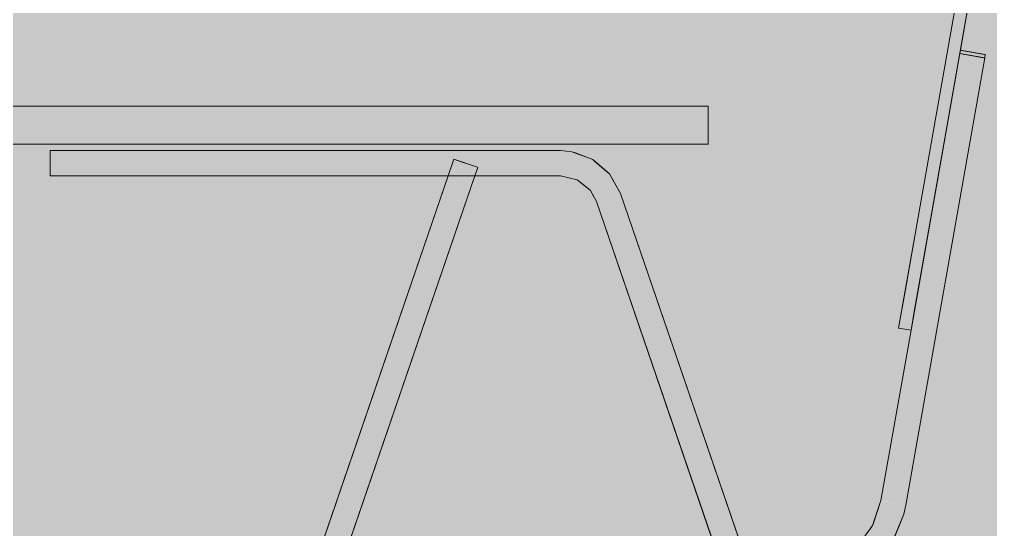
# Model space of a CAD drawing. Header units: millimetres. Extents: x 63432 to 177405, y -1987 to 27578.
# Drawn here: x 162678.4 to 163166.4, y 8861.7 to 9118.1 of the extents above; entities that cross this region are included whole.
import ezdxf

# ---------------------------------------------------------------- set-up
doc = ezdxf.new("R2010")
doc.units = ezdxf.units.MM
doc.layers.add('A-WALL-PATT', color=7, linetype='Continuous', lineweight=9)
for name, color, linetype, lineweight, true_color in [('I-FURN-16', 7, 'Continuous', 9, 0xd1b79e), ('I-FURN-19', 7, 'Continuous', 9, 0x242424), ('I-FURN-20', 7, 'Continuous', 9, 0x3a3a3a), ('I-FURN-21', 7, 'Continuous', 9, 0x666666), ('I-FURN-25', 7, 'Continuous', 9, 0x987f66), ('I-FURN-26', 7, 'Continuous', 9, 0x2d2d2d), ('I-FURN-30', 7, 'Continuous', 9, 0x4c4c4c), ('I-FURN-38', 7, 'Continuous', 9, 0xa58c72), ('I-FURN-42', 7, 'Continuous', 9, 0xa38363), ('I-FURN-43', 7, 'Continuous', 9, 0xb79776), ('I-FURN-47', 7, 'Continuous', 9, 0xa88767), ('I-FURN-50', 7, 'Continuous', 9, 0xd6b594), ('I-FURN-57', 7, 'Continuous', 9, 0x8f765d), ('I-FURN-58', 7, 'Continuous', 9, 0xa1805f), ('I-FURN-59', 7, 'Continuous', 9, 0x97795b), ('I-FURN-6', 7, 'Continuous', 9, 0xc0c0c0), ('I-FURN-60', 7, 'Continuous', 9, 0xa58668), ('I-FURN-61', 7, 'Continuous', 9, 0xcabbac), ('I-FURN-62', 7, 'Continuous', 9, 0x8b8b8b), ('I-FURN-65', 7, 'Continuous', 9, 0x8b7c6d), ('I-FURN-71', 7, 'Continuous', 9, 0xa59687), ('I-FURN-73', 7, 'Continuous', 9, 0xb79e84)]:
    doc.layers.add(name, color=color, linetype=linetype, lineweight=lineweight, true_color=true_color)
doc.layers.add('I-FURN-17', color=7, linetype='Continuous', lineweight=9, true_color=0x111111, transparency=0.7)
doc.layers.add('I-FURN-18', color=7, linetype='Continuous', lineweight=9, true_color=0xe2b180, transparency=0.7)

# ---------------------------------------------------------------- blocks, each defined once
blk = doc.blocks.new('Chair - Tablet Arm - Chair - Tablet Arm-V78-Развертка 3_12-6')
at = {"layer": 'I-FURN-17'}
for points in [[(-80992.13, 9098.75), (-80991.84, 9100.42), (-81004.37, 9102.51), (-81004.64, 9100.95), (-80992.46, 9098.8)], [(-81031.76, 8874.03), (-80992.13, 9098.75), (-81004.66, 9100.83), (-81044.27, 8876.23), (-81032.38, 8874.14)], [(-81461.72, 9039.44), (-81261.77, 9039.44), (-81258.89, 9047.84), (-81246.88, 9043.73), (-81248.35, 9039.44), (-81205.26, 9039.44), (-81205.26, 9052.14), (-81461.72, 9052.14), (-81461.72, 9040.06)], [(-81187.24, 9026.56), (-81175.23, 9030.68), (-81179.9, 9039.45), (-81186.81, 9046.22), (-81195.57, 9050.62), (-81205.26, 9052.14), (-81205.26, 9039.44), (-81194.19, 9035.89), (-81187.39, 9026.77)], [(-81253.58, 9039.44), (-81248.35, 9039.44), (-81248.17, 9039.96), (-81249.14, 9040.06), (-81249.14, 9041.52), (-81250.15, 9041.52), (-81249.41, 9043.73), (-81251.55, 9043.93), (-81251.55, 9044.37), (-81251.83, 9044.5), (-81251.55, 9045.33), (-81254.22, 9046.24), (-81255.09, 9043.73), (-81256.63, 9043.73), (-81256.63, 9041.83), (-81258.44, 9041.83), (-81258.57, 9041.46), (-81260.42, 9041.45), (-81260.95, 9039.93), (-81261.42, 9039.93), (-81261.42, 9039.44), (-81254.06, 9039.44)], [(-81088.04, 8826.8), (-81073.91, 8828.69), (-81062.39, 8832.88), (-81051.31, 8840.17), (-81042.06, 8850.07), (-81035.56, 8861.31), (-81031.76, 8874.03), (-81044.3, 8876.12), (-81047.23, 8866.34), (-81052.39, 8857.41), (-81060.31, 8849.35), (-81068.09, 8844.23), (-81077.79, 8840.7), (-81080.3, 8840.25), (-81080.3, 8839.5), (-81088.04, 8839.31), (-81088.04, 8827.25)]]:
    blk.add_hatch(color=256, dxfattribs=at).paths.add_polyline_path(points)
h = blk.add_hatch(color=256, dxfattribs=at)
h.paths.add_polyline_path([(-81261.77, 9039.44), (-81261.42, 9039.44), (-81261.42, 9039.93), (-81260.89, 9040.06), (-81260.42, 9041.45), (-81258.57, 9041.46), (-81258.29, 9041.83), (-81256.63, 9041.83), (-81256.63, 9043.73), (-81255.02, 9043.93), (-81254.22, 9046.24), (-81258.96, 9047.64), (-81261.6, 9039.93)])
h.paths.add_polyline_path([(-81248.35, 9039.44), (-81246.88, 9043.73), (-81251.55, 9045.33), (-81251.87, 9044.37), (-81251.55, 9044.37), (-81251.55, 9043.73), (-81249.41, 9043.73), (-81250.15, 9041.52), (-81249.14, 9041.52), (-81249.14, 9040.06), (-81248.17, 9039.96), (-81248.35, 9039.44)])
h = blk.add_hatch(color=256, dxfattribs=at)
h.paths.add_polyline_path([(-81463.85, 8450), (-81461.86, 8450), (-81328.43, 8839.5), (-81330.32, 8839.5), (-81463.87, 8450)])
h.paths.add_polyline_path([(-81323.25, 8834.68), (-81318.46, 8835.09), (-81318.02, 8837.44), (-81318.31, 8839.5), (-81327.23, 8839.5), (-81327.05, 8838.36), (-81325.95, 8837.04), (-81323.27, 8834.7)])
h.paths.add_polyline_path([(-81325.52, 8852.2), (-81312.54, 8852.2), (-81248.35, 9039.44), (-81261.77, 9039.44), (-81325.97, 8852.2)])
h = blk.add_hatch(color=256, dxfattribs=at)
h.paths.add_polyline_path([(-80976.84, 8450), (-80976.13, 8450), (-81105.32, 8826.8), (-81107.36, 8826.8), (-81105.68, 8821.55), (-81102.3, 8812.13), (-80978.14, 8450)])
h.paths.add_polyline_path([(-81115.98, 8832.45), (-81112.16, 8836.17), (-81112.04, 8837.11), (-81112.19, 8838.41), (-81113.12, 8839.5), (-81120.4, 8839.5), (-81121.07, 8837.61), (-81121.21, 8835.21), (-81120.58, 8832.79), (-81119.64, 8832.66), (-81116.91, 8832.5)])
h.paths.add_polyline_path([(-81127.46, 8852.2), (-81114.03, 8852.2), (-81175.23, 9030.68), (-81187.24, 9026.56), (-81127.52, 8852.37)])
at = {"layer": 'I-FURN-18'}
for points in [[(-81020.34, 9011.92), (-80995.53, 9152.65), (-81001.78, 9153.75), (-81026.59, 9013.02)], [(-81261.42, 9055.4), (-81156.5, 9055.4), (-81156.5, 9074.45), (-81663.38, 9074.45), (-81663.38, 9055.4), (-81280.93, 9055.4)], [(-81156.5, 9055.4), (-81131.1, 9055.4), (-81131.1, 9074.45), (-81156.5, 9074.45), (-81156.5, 9070.66)], [(-81029.16, 8961.89), (-81020.34, 9011.92), (-81026.59, 9013.02), (-81035.25, 8962.96), (-81031.5, 8962.3)]]:
    blk.add_hatch(color=256, dxfattribs=at).paths.add_polyline_path(points)
at = {"layer": 'I-FURN-16'}
for p, q in [((-81026.59, 9013.02), (-81001.78, 9153.75)), ((-80995.53, 9152.65), (-81004.35, 9102.62)), ((-81663.38, 9074.45), (-81156.5, 9074.45)), ((-81156.5, 9074.45), (-81131.1, 9074.45)), ((-81131.1, 9055.4), (-81131.1, 9074.45)), ((-81156.5, 9055.4), (-81663.38, 9055.4)), ((-81131.1, 9055.4), (-81156.5, 9055.4)), ((-81032.83, 8977.65), (-81026.59, 9013.02)), ((-81035.25, 8963.96), (-81032.83, 8977.65)), ((-81035.42, 8962.99), (-81035.25, 8963.96)), ((-81035.42, 8962.99), (-81029.16, 8961.89))]:
    blk.add_line(p, q, dxfattribs=at)
at = {"layer": 'I-FURN-19'}
for p, q in [((-81256.63, 9047.07), (-81258.89, 9047.84)), ((-81254.22, 9046.24), (-81256.63, 9047.07)), ((-81251.55, 9045.33), (-81254.22, 9046.24)), ((-81247.52, 9043.95), (-81251.55, 9045.33)), ((-81246.88, 9043.73), (-81247.47, 9043.93))]:
    blk.add_line(p, q, dxfattribs=at)
at = {"layer": 'I-FURN-20'}
for p, q in [((-81004.64, 9100.95), (-81004.02, 9100.84)), ((-81031.76, 8874.03), (-80992.13, 9098.75)), ((-81004.01, 9100.84), (-81002.29, 9100.54)), ((-81002.27, 9100.53), (-80999.78, 9100.1)), ((-80999.76, 9100.09), (-80997, 9099.6)), ((-80996.98, 9099.6), (-80994.49, 9099.16)), ((-80994.47, 9099.16), (-80992.75, 9098.86)), ((-80992.74, 9098.85), (-80992.13, 9098.75)), ((-81254.22, 9046.24), (-81251.55, 9045.33)), ((-81261.6, 9039.93), (-81261.77, 9039.44)), ((-81261.77, 9039.44), (-81261.42, 9039.44)), ((-81249, 9039.44), (-81248.35, 9039.44)), ((-81248.35, 9039.44), (-81248.17, 9039.96)), ((-81029.16, 8961.89), (-81044.27, 8876.23)), ((-81037.33, 8858.25), (-81034.12, 8866.13))]:
    blk.add_line(p, q, dxfattribs=at)
at = {"layer": 'I-FURN-20', "flags": 128}
blk.add_lwpolyline([(-81048.08, 8864.87), (-81048.47, 8863.71), (-81049.91, 8861.69)], dxfattribs=at)
at = {"layer": 'I-FURN-21'}
for p, q in [((-81004.35, 9102.62), (-81001.99, 9102.21)), ((-81001.99, 9102.21), (-80991.84, 9100.42)), ((-80992.13, 9098.75), (-80991.84, 9100.42)), ((-81205.26, 9052.14), (-81461.72, 9052.14)), ((-81461.72, 9047.2), (-81461.72, 9052.14)), ((-81461.72, 9044.37), (-81461.72, 9047.2)), ((-81191.75, 9048.7), (-81197.81, 9050.97)), ((-81461.72, 9039.44), (-81461.72, 9044.37)), ((-81183.3, 9042.73), (-81188.14, 9046.89)), ((-81461.72, 9039.44), (-81261.77, 9039.44)), ((-81261.77, 9039.44), (-81325.97, 8852.2)), ((-81312.54, 8852.2), (-81248.35, 9039.44)), ((-81248.35, 9039.44), (-81205.26, 9039.44)), ((-81175.23, 9030.68), (-81180.33, 9039.87)), ((-81193.08, 9034.4), (-81190.2, 9032.06)), ((-81190.07, 9031.8), (-81188.37, 9028.66)), ((-81188.25, 9028.43), (-81187.24, 9026.56)), ((-81114.03, 8852.2), (-81175.23, 9030.68)), ((-81187.24, 9026.56), (-81127.46, 8852.2))]:
    blk.add_line(p, q, dxfattribs=at)
at = {"layer": 'I-FURN-21', "flags": 128}
blk.add_lwpolyline([(-81205.26, 9039.44), (-81196.88, 9037.49), (-81195.37, 9036.27)], dxfattribs=at)
at = {"layer": 'I-FURN-26'}
for p, q in [((-81004.02, 9100.84), (-81004.64, 9100.95)), ((-81031.76, 8874.03), (-80992.13, 9098.75)), ((-81002.29, 9100.54), (-81004.01, 9100.84)), ((-80999.78, 9100.1), (-81002.27, 9100.53)), ((-80997, 9099.6), (-80999.76, 9100.09)), ((-80994.49, 9099.16), (-80996.98, 9099.6)), ((-80992.75, 9098.86), (-80994.47, 9099.16)), ((-80992.13, 9098.75), (-80992.74, 9098.85)), ((-81258.89, 9047.84), (-81261.56, 9040.06)), ((-81258.89, 9047.84), (-81254.22, 9046.24)), ((-81251.55, 9045.33), (-81247.52, 9043.95)), ((-81248.13, 9040.06), (-81246.88, 9043.73)), ((-81247.47, 9043.93), (-81246.88, 9043.73)), ((-81261.42, 9039.44), (-81261.12, 9039.44)), ((-81261.11, 9039.44), (-81259.27, 9039.44)), ((-81259.25, 9039.44), (-81256.58, 9039.44)), ((-81256.48, 9039.44), (-81253.58, 9039.44)), ((-81253.52, 9039.44), (-81250.89, 9039.44)), ((-81250.86, 9039.44), (-81249.04, 9039.44)), ((-81029.16, 8961.89), (-81044.27, 8876.23)), ((-81037.33, 8858.25), (-81034.12, 8866.13))]:
    blk.add_line(p, q, dxfattribs=at)
at = {"layer": 'I-FURN-26', "flags": 128}
blk.add_lwpolyline([(-81048.08, 8864.87), (-81048.47, 8863.71), (-81049.91, 8861.69)], dxfattribs=at)
at = {"layer": 'I-FURN-30'}
for p, q in [((-81003.73, 9102.51), (-81004.35, 9102.62)), ((-80999.49, 9101.76), (-81003.73, 9102.51)), ((-80996.7, 9101.27), (-80999.49, 9101.76)), ((-80991.84, 9100.42), (-80996.7, 9101.27)), ((-81461.72, 9052.14), (-81461.72, 9049.74)), ((-81461.72, 9049.74), (-81461.72, 9047.2)), ((-81461.72, 9047.2), (-81461.72, 9040.06)), ((-81461.72, 9040.06), (-81461.72, 9039.44))]:
    blk.add_line(p, q, dxfattribs=at)
at = {"layer": 'I-FURN-38'}
blk.add_line((-81004.35, 9102.62), (-81004.64, 9100.95), dxfattribs=at)
at = {"layer": 'I-FURN-42'}
blk.add_line((-81004.64, 9100.95), (-81029.16, 8961.89), dxfattribs=at)
at = {"layer": 'I-FURN-43'}
blk.add_line((-81004.35, 9102.62), (-81004.64, 9100.95), dxfattribs=at)
at = {"layer": 'I-FURN-47'}
blk.add_line((-81004.64, 9100.95), (-81029.16, 8961.89), dxfattribs=at)
at = {"layer": 'I-FURN-50'}
for p, q in [((-81001.78, 9153.75), (-81026.59, 9013.02)), ((-81004.35, 9102.62), (-80995.53, 9152.65)), ((-81433.55, 9074.45), (-81484.35, 9074.45)), ((-81306.55, 9074.45), (-81433.55, 9074.45)), ((-81181.9, 9074.45), (-81306.55, 9074.45)), ((-81145.98, 9074.45), (-81181.9, 9074.45)), ((-81134.97, 9074.45), (-81145.98, 9074.45)), ((-81132.08, 9074.45), (-81134.97, 9074.45)), ((-81131.1, 9074.45), (-81132.08, 9074.45)), ((-81484.35, 9055.4), (-81448.43, 9055.4)), ((-81448.43, 9055.4), (-81442.11, 9055.4)), ((-81442.11, 9055.4), (-81437.41, 9055.4)), ((-81437.41, 9055.4), (-81434.52, 9055.4)), ((-81434.52, 9055.4), (-81433.55, 9055.4)), ((-81433.55, 9055.4), (-81427.33, 9055.4)), ((-81427.33, 9055.4), (-81306.55, 9055.4)), ((-81306.55, 9055.4), (-81181.9, 9055.4)), ((-81181.9, 9055.4), (-81145.98, 9055.4)), ((-81145.98, 9055.4), (-81139.66, 9055.4)), ((-81139.66, 9055.4), (-81134.97, 9055.4)), ((-81134.97, 9055.4), (-81132.08, 9055.4)), ((-81132.08, 9055.4), (-81131.1, 9055.4)), ((-81026.59, 9013.02), (-81032.83, 8977.65)), ((-81032.83, 8977.65), (-81033.93, 8971.43)), ((-81033.93, 8971.43), (-81035.25, 8963.96)), ((-81035.25, 8963.96), (-81035.42, 8962.99))]:
    blk.add_line(p, q, dxfattribs=at)
at = {"layer": 'I-FURN-57'}
for p, q in [((-81004.64, 9100.95), (-81020.34, 9011.92)), ((-81020.34, 9011.92), (-81029.16, 8961.89))]:
    blk.add_line(p, q, dxfattribs=at)
at = {"layer": 'I-FURN-58'}
for p, q in [((-81025.24, 8984.13), (-81020.34, 9011.92)), ((-81026.58, 8976.54), (-81025.24, 8984.13)), ((-81027.68, 8970.32), (-81026.58, 8976.54)), ((-81028.49, 8965.7), (-81027.68, 8970.32)), ((-81028.99, 8962.85), (-81028.49, 8965.7)), ((-81029.16, 8961.89), (-81028.99, 8962.85))]:
    blk.add_line(p, q, dxfattribs=at)
at = {"layer": 'I-FURN-59'}
blk.add_line((-81020.34, 9011.92), (-81004.64, 9100.95), dxfattribs=at)
at = {"layer": 'I-FURN-6'}
for p, q in [((-81195.37, 9036.27), (-81193.08, 9034.4)), ((-81044.27, 8876.23), (-81048.08, 8864.87)), ((-81044.27, 8876.23), (-81048.08, 8864.87))]:
    blk.add_line(p, q, dxfattribs=at)
at = {"layer": 'I-FURN-6', "flags": 128}
for points in [[(-81197.81, 9050.97), (-81199.53, 9051.61), (-81205.26, 9052.14)], [(-81188.14, 9046.89), (-81189.08, 9047.71), (-81191.75, 9048.7)], [(-81180.33, 9039.87), (-81180.64, 9040.43), (-81183.3, 9042.73)], [(-81034.12, 8866.13), (-81032.74, 8869.51), (-81031.76, 8874.03)], [(-81034.12, 8866.13), (-81032.74, 8869.51), (-81031.76, 8874.03)]]:
    blk.add_lwpolyline(points, dxfattribs=at)
at = {"layer": 'I-FURN-60'}
blk.add_line((-81004.64, 9100.95), (-81004.35, 9102.62), dxfattribs=at)
blk = doc.blocks.new('Chair - Tablet Arm - Chair - Tablet Arm-V81-Развертка 3_12-6')
at = {"layer": 'I-FURN-16'}
for p, q in [((-81001.78, 9153.75), (-81026.59, 9013.02)), ((-81004.35, 9102.62), (-80995.53, 9152.65)), ((-81456.12, 9074.45), (-81484.35, 9074.45)), ((-81433.55, 9074.45), (-81456.12, 9074.45)), ((-81326.41, 9074.45), (-81433.55, 9074.45)), ((-81306.55, 9074.45), (-81326.41, 9074.45)), ((-81181.9, 9074.45), (-81306.55, 9074.45)), ((-81139.66, 9074.45), (-81181.9, 9074.45)), ((-81134.97, 9074.45), (-81139.66, 9074.45)), ((-81131.1, 9074.45), (-81134.97, 9074.45)), ((-81484.35, 9055.4), (-81456.12, 9055.4)), ((-81456.12, 9055.4), (-81434.52, 9055.4)), ((-81434.52, 9055.4), (-81433.55, 9055.4)), ((-81433.55, 9055.4), (-81427.33, 9055.4)), ((-81427.33, 9055.4), (-81419.7, 9055.4)), ((-81419.7, 9055.4), (-81409.29, 9055.4)), ((-81409.29, 9055.4), (-81345.79, 9055.4)), ((-81345.79, 9055.4), (-81306.55, 9055.4)), ((-81306.55, 9055.4), (-81181.9, 9055.4)), ((-81181.9, 9055.4), (-81132.08, 9055.4)), ((-81132.08, 9055.4), (-81131.1, 9055.4)), ((-81026.59, 9013.02), (-81029.97, 8993.88)), ((-81029.97, 8993.88), (-81031.5, 8985.23)), ((-81031.5, 8985.23), (-81032.83, 8977.65)), ((-81032.83, 8977.65), (-81033.93, 8971.43)), ((-81033.93, 8971.43), (-81034.74, 8966.8)), ((-81034.74, 8966.8), (-81035.42, 8962.99))]:
    blk.add_line(p, q, dxfattribs=at)
at = {"layer": 'I-FURN-20'}
for p, q in [((-81247.52, 9043.95), (-81258.89, 9047.84)), ((-81246.88, 9043.73), (-81247.47, 9043.93))]:
    blk.add_line(p, q, dxfattribs=at)
at = {"layer": 'I-FURN-21'}
for p, q in [((-81004.64, 9100.95), (-81004.02, 9100.84)), ((-80992.46, 9100.53), (-81004.35, 9102.62)), ((-81031.76, 8874.03), (-80992.13, 9098.75)), ((-81004.01, 9100.84), (-81002.29, 9100.54)), ((-81002.27, 9100.53), (-80999.78, 9100.1)), ((-80999.76, 9100.09), (-80997, 9099.6)), ((-80996.98, 9099.6), (-80994.49, 9099.16)), ((-80994.47, 9099.16), (-80992.75, 9098.86)), ((-80992.74, 9098.85), (-80992.13, 9098.75)), ((-80991.84, 9100.42), (-80992.46, 9100.53)), ((-81461.72, 9052.14), (-81461.72, 9047.2)), ((-81461.72, 9047.2), (-81461.72, 9039.44)), ((-81254.22, 9046.24), (-81251.55, 9045.33)), ((-81261.6, 9039.93), (-81261.77, 9039.44)), ((-81261.77, 9039.44), (-81261.42, 9039.44)), ((-81249, 9039.44), (-81248.35, 9039.44)), ((-81248.35, 9039.44), (-81248.17, 9039.96)), ((-81029.16, 8961.89), (-81044.27, 8876.23)), ((-81037.33, 8858.25), (-81034.12, 8866.13))]:
    blk.add_line(p, q, dxfattribs=at)
at = {"layer": 'I-FURN-21', "flags": 128}
blk.add_lwpolyline([(-81048.08, 8864.87), (-81048.47, 8863.71), (-81049.91, 8861.69)], dxfattribs=at)
at = {"layer": 'I-FURN-25'}
blk.add_line((-81004.64, 9100.95), (-81029.16, 8961.89), dxfattribs=at)
at = {"layer": 'I-FURN-30'}
for p, q in [((-81004.02, 9100.84), (-81004.64, 9100.95)), ((-81031.76, 8874.03), (-80992.13, 9098.75)), ((-81002.29, 9100.54), (-81004.01, 9100.84)), ((-80999.78, 9100.1), (-81002.27, 9100.53)), ((-80997, 9099.6), (-80999.76, 9100.09)), ((-80994.49, 9099.16), (-80996.98, 9099.6)), ((-80992.75, 9098.86), (-80994.47, 9099.16)), ((-80992.13, 9098.75), (-80992.74, 9098.85)), ((-81258.89, 9047.84), (-81261.56, 9040.06)), ((-81258.89, 9047.84), (-81254.22, 9046.24)), ((-81251.55, 9045.33), (-81247.52, 9043.95)), ((-81248.13, 9040.06), (-81246.88, 9043.73)), ((-81247.47, 9043.93), (-81246.88, 9043.73)), ((-81261.42, 9039.44), (-81261.12, 9039.44)), ((-81261.11, 9039.44), (-81259.27, 9039.44)), ((-81259.25, 9039.44), (-81256.58, 9039.44)), ((-81256.48, 9039.44), (-81253.58, 9039.44)), ((-81253.52, 9039.44), (-81250.89, 9039.44)), ((-81250.86, 9039.44), (-81249.04, 9039.44)), ((-81029.16, 8961.89), (-81044.27, 8876.23)), ((-81037.33, 8858.25), (-81034.12, 8866.13))]:
    blk.add_line(p, q, dxfattribs=at)
at = {"layer": 'I-FURN-30', "flags": 128}
blk.add_lwpolyline([(-81048.08, 8864.87), (-81048.47, 8863.71), (-81049.91, 8861.69)], dxfattribs=at)
at = {"layer": 'I-FURN-38'}
for q in [(-81029.16, 8961.89), (-81004.35, 9102.62)]:
    blk.add_line((-81004.64, 9100.95), q, dxfattribs=at)
at = {"layer": 'I-FURN-57'}
for p, q in [((-81020.34, 9011.92), (-81004.64, 9100.95)), ((-81025.24, 8984.13), (-81020.34, 9011.92)), ((-81026.58, 8976.54), (-81025.24, 8984.13)), ((-81027.68, 8970.32), (-81026.58, 8976.54)), ((-81028.49, 8965.7), (-81027.68, 8970.32)), ((-81029.16, 8961.89), (-81028.49, 8965.7))]:
    blk.add_line(p, q, dxfattribs=at)
at = {"layer": 'I-FURN-6'}
for p, q in [((-81195.37, 9036.27), (-81193.08, 9034.4)), ((-81044.27, 8876.23), (-81048.08, 8864.87)), ((-81044.27, 8876.23), (-81048.08, 8864.87))]:
    blk.add_line(p, q, dxfattribs=at)
at = {"layer": 'I-FURN-6', "flags": 128}
for points in [[(-81197.81, 9050.97), (-81199.53, 9051.61), (-81205.26, 9052.14)], [(-81188.14, 9046.89), (-81189.08, 9047.71), (-81191.75, 9048.7)], [(-81180.33, 9039.87), (-81180.64, 9040.43), (-81183.3, 9042.73)], [(-81034.12, 8866.13), (-81032.74, 8869.51), (-81031.76, 8874.03)], [(-81034.12, 8866.13), (-81032.74, 8869.51), (-81031.76, 8874.03)]]:
    blk.add_lwpolyline(points, dxfattribs=at)
at = {"layer": 'I-FURN-61'}
for p, q in [((-81026.59, 9013.02), (-81001.78, 9153.75)), ((-80995.53, 9152.65), (-81004.35, 9102.62)), ((-81663.38, 9074.45), (-81156.5, 9074.45)), ((-81156.5, 9074.45), (-81131.1, 9074.45)), ((-81131.1, 9055.4), (-81131.1, 9074.45)), ((-81156.5, 9055.4), (-81663.38, 9055.4)), ((-81131.1, 9055.4), (-81156.5, 9055.4)), ((-81035.42, 8962.99), (-81026.59, 9013.02)), ((-81035.42, 8962.99), (-81029.16, 8961.89))]:
    blk.add_line(p, q, dxfattribs=at)
at = {"layer": 'I-FURN-62'}
for p, q in [((-81004.35, 9102.62), (-81003.73, 9102.51)), ((-81003.73, 9102.51), (-80991.84, 9100.42)), ((-80992.13, 9098.75), (-80991.84, 9100.42)), ((-81205.26, 9052.14), (-81461.72, 9052.14)), ((-81461.72, 9039.44), (-81461.72, 9052.14)), ((-81195.05, 9049.94), (-81197.81, 9050.97)), ((-81191.75, 9048.7), (-81194.82, 9049.85)), ((-81183.3, 9042.73), (-81188.14, 9046.89)), ((-81461.72, 9039.44), (-81261.77, 9039.44)), ((-81261.77, 9039.44), (-81325.97, 8852.2)), ((-81312.54, 8852.2), (-81248.35, 9039.44)), ((-81248.35, 9039.44), (-81205.26, 9039.44)), ((-81175.23, 9030.68), (-81180.33, 9039.87)), ((-81193.08, 9034.4), (-81190.2, 9032.06)), ((-81190.07, 9031.8), (-81188.37, 9028.66)), ((-81188.25, 9028.43), (-81187.24, 9026.56)), ((-81114.03, 8852.2), (-81175.23, 9030.68)), ((-81187.24, 9026.56), (-81127.46, 8852.2))]:
    blk.add_line(p, q, dxfattribs=at)
at = {"layer": 'I-FURN-62', "flags": 128}
blk.add_lwpolyline([(-81205.26, 9039.44), (-81196.88, 9037.49), (-81195.37, 9036.27)], dxfattribs=at)
at = {"layer": 'I-FURN-65'}
for p, q in [((-81004.64, 9100.95), (-81020.34, 9011.92)), ((-81020.34, 9011.92), (-81027.68, 8970.32)), ((-81027.68, 8970.32), (-81028.99, 8962.85)), ((-81028.99, 8962.85), (-81029.16, 8961.89))]:
    blk.add_line(p, q, dxfattribs=at)
at = {"layer": 'I-FURN-71'}
blk.add_line((-81004.35, 9102.62), (-81004.64, 9100.95), dxfattribs=at)
at = {"layer": 'I-FURN-73'}
blk.add_line((-81004.35, 9102.62), (-81004.64, 9100.95), dxfattribs=at)
blk = doc.blocks.new('Chair - Tablet Arm - Chair - Tablet Arm-V88-Развертка 3_12-6')
at = {"layer": 'I-FURN-21'}
for p, q in [((-81247.52, 9043.95), (-81258.89, 9047.84)), ((-81246.88, 9043.73), (-81247.47, 9043.93))]:
    blk.add_line(p, q, dxfattribs=at)
at = {"layer": 'I-FURN-6'}
for p, q in [((-81026.59, 9013.02), (-81001.78, 9153.75)), ((-80995.53, 9152.65), (-81020.34, 9011.92)), ((-81004.64, 9100.95), (-80992.13, 9098.75)), ((-81004.35, 9102.62), (-80991.84, 9100.42)), ((-81031.76, 8874.03), (-80992.13, 9098.75)), ((-80992.13, 9098.75), (-80991.84, 9100.42)), ((-81663.38, 9074.45), (-81156.5, 9074.45)), ((-81156.5, 9074.45), (-81131.1, 9074.45)), ((-81131.1, 9055.4), (-81131.1, 9074.45)), ((-81156.5, 9055.4), (-81663.38, 9055.4)), ((-81205.26, 9052.14), (-81461.72, 9052.14)), ((-81461.72, 9039.44), (-81461.72, 9052.14)), ((-81131.1, 9055.4), (-81156.5, 9055.4)), ((-81254.22, 9046.24), (-81251.55, 9045.33)), ((-81261.56, 9040.06), (-81468.26, 8437.19)), ((-81461.72, 9039.44), (-81261.42, 9039.44)), ((-81318.65, 8834.37), (-81248.13, 9040.06)), ((-81249.04, 9039.44), (-81205.26, 9039.44)), ((-80971.69, 8437.05), (-81175.23, 9030.68)), ((-81187.24, 9026.56), (-81120.58, 8832.14)), ((-81035.42, 8962.99), (-81026.59, 9013.02)), ((-81020.34, 9011.92), (-81029.16, 8961.89)), ((-81029.16, 8961.89), (-81044.27, 8876.23)), ((-81035.42, 8962.99), (-81029.16, 8961.89)), ((-81044.27, 8876.23), (-81048.08, 8864.87))]:
    blk.add_line(p, q, dxfattribs=at)
at = {"layer": 'I-FURN-6', "flags": 128}
for points in [[(-81175.23, 9030.68), (-81180.64, 9040.43), (-81189.08, 9047.71), (-81199.53, 9051.61), (-81205.26, 9052.14)], [(-81205.26, 9039.44), (-81196.88, 9037.49), (-81190.2, 9032.06), (-81187.24, 9026.56)], [(-81088.04, 8826.8), (-81073.18, 8828.77), (-81059.34, 8834.53), (-81047.47, 8843.69), (-81038.4, 8855.63), (-81032.74, 8869.51), (-81031.76, 8874.03)], [(-81044.27, 8876.23), (-81048.47, 8863.71), (-81056.17, 8852.97), (-81066.68, 8844.97), (-81079.08, 8840.41), (-81080.3, 8840.29)], [(-81034.12, 8866.13), (-81032.74, 8869.51), (-81031.76, 8874.03)]]:
    blk.add_lwpolyline(points, dxfattribs=at)
at = {"layer": 'I-FURN-61'}
for p, q in [((-81001.78, 9153.75), (-81026.59, 9013.02)), ((-81004.35, 9102.62), (-80995.53, 9152.65)), ((-81004.64, 9100.95), (-81029.16, 8961.89)), ((-81004.35, 9102.62), (-81004.64, 9100.95)), ((-81464.91, 9074.45), (-81484.35, 9074.45)), ((-81433.55, 9074.45), (-81464.91, 9074.45)), ((-81306.55, 9074.45), (-81433.55, 9074.45)), ((-81181.9, 9074.45), (-81306.55, 9074.45)), ((-81153.68, 9074.45), (-81181.9, 9074.45)), ((-81131.1, 9074.45), (-81153.68, 9074.45)), ((-81484.35, 9055.4), (-81456.12, 9055.4)), ((-81456.12, 9055.4), (-81433.55, 9055.4)), ((-81433.55, 9055.4), (-81326.41, 9055.4)), ((-81326.41, 9055.4), (-81306.55, 9055.4)), ((-81306.55, 9055.4), (-81181.9, 9055.4)), ((-81181.9, 9055.4), (-81131.1, 9055.4)), ((-81026.59, 9013.02), (-81035.25, 8963.96)), ((-81035.25, 8963.96), (-81035.42, 8962.99))]:
    blk.add_line(p, q, dxfattribs=at)
at = {"layer": 'I-FURN-62'}
for p, q in [((-81004.02, 9100.84), (-81004.64, 9100.95)), ((-80994.19, 9100.83), (-81004.35, 9102.62)), ((-81031.76, 8874.03), (-80992.13, 9098.75)), ((-80992.75, 9098.86), (-81004.02, 9100.84)), ((-80992.46, 9100.53), (-80994.19, 9100.83)), ((-80992.13, 9098.75), (-80992.75, 9098.86)), ((-80991.84, 9100.42), (-80992.46, 9100.53)), ((-81461.72, 9052.14), (-81461.72, 9049.74)), ((-81461.72, 9049.74), (-81461.72, 9039.44)), ((-81258.89, 9047.84), (-81261.56, 9040.06)), ((-81258.89, 9047.84), (-81256.63, 9047.07)), ((-81256.63, 9047.07), (-81254.22, 9046.24)), ((-81251.55, 9045.33), (-81247.52, 9043.95)), ((-81248.13, 9040.06), (-81246.88, 9043.73)), ((-81247.47, 9043.93), (-81246.88, 9043.73)), ((-81261.42, 9039.44), (-81261.12, 9039.44)), ((-81261.11, 9039.44), (-81259.27, 9039.44)), ((-81259.25, 9039.44), (-81256.58, 9039.44)), ((-81256.48, 9039.44), (-81253.58, 9039.44)), ((-81253.52, 9039.44), (-81250.89, 9039.44)), ((-81250.86, 9039.44), (-81249.04, 9039.44)), ((-81029.16, 8961.89), (-81044.27, 8876.23)), ((-81037.33, 8858.25), (-81034.12, 8866.13))]:
    blk.add_line(p, q, dxfattribs=at)
at = {"layer": 'I-FURN-62', "flags": 128}
blk.add_lwpolyline([(-81048.08, 8864.87), (-81048.47, 8863.71), (-81049.91, 8861.69)], dxfattribs=at)
at = {"layer": 'I-FURN-65'}
for p, q in [((-81020.34, 9011.92), (-81004.64, 9100.95)), ((-81022.06, 9002.16), (-81020.34, 9011.92)), ((-81026.58, 8976.54), (-81022.06, 9002.16)), ((-81027.68, 8970.32), (-81026.58, 8976.54)), ((-81028.99, 8962.85), (-81027.68, 8970.32)), ((-81029.16, 8961.89), (-81028.99, 8962.85))]:
    blk.add_line(p, q, dxfattribs=at)
at = {"layer": 'I-FURN-71'}
for q in [(-81029.16, 8961.89), (-81004.35, 9102.62)]:
    blk.add_line((-81004.64, 9100.95), q, dxfattribs=at)

msp = doc.modelspace()

# ---------------------------------------------------------------- hatches: boundary and pattern name
at = {"layer": 'A-WALL-PATT'}
h = msp.add_hatch(color=256, dxfattribs=at)
h.paths.add_polyline_path([(160606.62, 8450), (161691.75, 8450), (161825.3, 8839.5), (161732.42, 8839.5), (161732.42, 8852.2), (161829.65, 8852.2), (161893.84, 9039.44), (161693.89, 9039.44), (161693.89, 9052.14), (161950.36, 9052.14), (161960.05, 9050.62), (161968.81, 9046.22), (161975.82, 9039.36), (161980.94, 9029.08), (162041.59, 8852.2), (162075.32, 8852.2), (162075.32, 8840.4), (162077.83, 8840.7), (162088.49, 8844.86), (162096.15, 8849.9), (162103.52, 8857.9), (162108.39, 8866.34), (162111.35, 8876.23), (162126.46, 8961.89), (162120.2, 8962.99), (162158.25, 9178.77), (162164.45, 9177.38), (162151.27, 9102.62), (162163.78, 9100.42), (162123.24, 8871.96), (162120.05, 8861.31), (162113.42, 8849.82), (162103.51, 8839.64), (162093.23, 8832.88), (162080.76, 8828.34), (162067.58, 8826.8), (162050.29, 8826.8), (162179.65, 8450), (162691.75, 8450), (162825.3, 8839.5), (162732.42, 8839.5), (162732.42, 8852.2), (162829.65, 8852.2), (162893.84, 9039.44), (162693.89, 9039.44), (162693.89, 9052.14), (162950.36, 9052.14), (162960.05, 9050.62), (162968.81, 9046.22), (162975.82, 9039.36), (162980.94, 9029.08), (163041.59, 8852.2), (163075.32, 8852.2), (163075.32, 8840.4), (163077.83, 8840.7), (163088.49, 8844.86), (163096.15, 8849.9), (163103.52, 8857.9), (163108.39, 8866.34), (163111.35, 8876.23), (163126.46, 8961.89), (163120.2, 8962.99), (163158.25, 9178.77), (163164.45, 9177.38), (163151.27, 9102.62), (163163.78, 9100.42), (163123.24, 8871.96), (163120.05, 8861.31), (163113.42, 8849.82), (163103.52, 8839.65), (163093.23, 8832.88), (163080.76, 8828.34), (163067.25, 8826.8), (163050.29, 8826.8), (163179.65, 8450), (163691.75, 8450), (163825.3, 8839.5), (163732.42, 8839.5), (163732.42, 8852.2), (163829.65, 8852.2), (163893.84, 9039.44), (163693.89, 9039.44), (163693.89, 9052.14), (163950.36, 9052.14), (163960.05, 9050.62), (163968.81, 9046.22), (163975.82, 9039.36), (163980.94, 9029.08), (164041.59, 8852.2), (164075.32, 8852.2), (164075.32, 8840.4), (164077.83, 8840.7), (164088.49, 8844.86), (164096.15, 8849.9), (164103.52, 8857.9), (164108.39, 8866.34), (164111.35, 8876.23), (164126.46, 8961.89), (164120.2, 8962.99), (164158.25, 9178.77), (164164.45, 9177.38), (164151.27, 9102.62), (164163.78, 9100.42), (164123.24, 8871.96), (164120.05, 8861.31), (164113.42, 8849.82), (164103.51, 8839.64), (164093.23, 8832.88), (164080.76, 8828.34), (164067.58, 8826.8), (164050.29, 8826.8), (164179.65, 8450), (164234.62, 8450), (164234.62, 13150), (160606.62, 13150), (160606.62, 9070.66)])
h.paths.add_polyline_path([(161707.19, 8450), (162164.05, 8450), (162034.71, 8826.8), (161836.27, 8826.54), (161831.65, 8813.23), (161830.86, 8810.7), (161717.28, 8479.45)])
h.paths.add_polyline_path([(162928.8, 8450), (163164.05, 8450), (163034.71, 8826.8), (162836.27, 8826.54), (162831.65, 8813.23), (162830.86, 8810.7), (162707.19, 8450), (162859.58, 8450)])
h.paths.add_polyline_path([(164164.05, 8450), (164034.71, 8826.8), (163836.27, 8826.54), (163831.65, 8813.23), (163830.86, 8810.7), (163707.19, 8450), (164140.18, 8450)])
h.paths.add_polyline_path([(161959.7, 8852.2), (162028.16, 8852.2), (161968.23, 9026.77), (161961.43, 9035.89), (161950.36, 9039.44), (161907.27, 9039.44), (161843.08, 8852.2), (161925.09, 8852.2)])
h.paths.add_polyline_path([(163999.12, 8852.2), (164028.16, 8852.2), (163968.23, 9026.77), (163961.43, 9035.89), (163950.36, 9039.44), (163907.27, 9039.44), (163843.08, 8852.2), (163967.13, 8852.2)])
h.paths.add_polyline_path([(163019.77, 8852.2), (163028.16, 8852.2), (162968.23, 9026.77), (162961.43, 9035.89), (162950.36, 9039.44), (162907.27, 9039.44), (162843.08, 8852.2), (163013.98, 8852.2)])
h.paths.add_polyline_path([(162898.99, 9055.4), (162441.44, 9055.4), (162441.44, 9074.45), (163024.52, 9074.45), (163024.52, 9055.4), (162901.4, 9055.4)])
h.paths.add_polyline_path([(161717.42, 9055.4), (161441.44, 9055.4), (161441.44, 9074.45), (162024.52, 9074.45), (162024.52, 9055.4), (161752.03, 9055.4)])
h.paths.add_polyline_path([(164004.01, 9055.4), (163441.44, 9055.4), (163441.44, 9074.45), (164024.52, 9074.45), (164024.52, 9055.4), (164005.47, 9055.4)])

# ---------------------------------------------------------------- block references
at = {"layer": 'I-FURN-16'}
msp.add_blockref('Chair - Tablet Arm - Chair - Tablet Arm-V78-Развертка 3_12-6', (244155.62, 0), dxfattribs=at)
at = {"layer": 'I-FURN-6'}
msp.add_blockref('Chair - Tablet Arm - Chair - Tablet Arm-V88-Развертка 3_12-6', (244155.62, 0), dxfattribs=at)
at = {"layer": 'I-FURN-61'}
msp.add_blockref('Chair - Tablet Arm - Chair - Tablet Arm-V81-Развертка 3_12-6', (244155.62, 0), dxfattribs=at)

doc.saveas('drawing.dxf')
